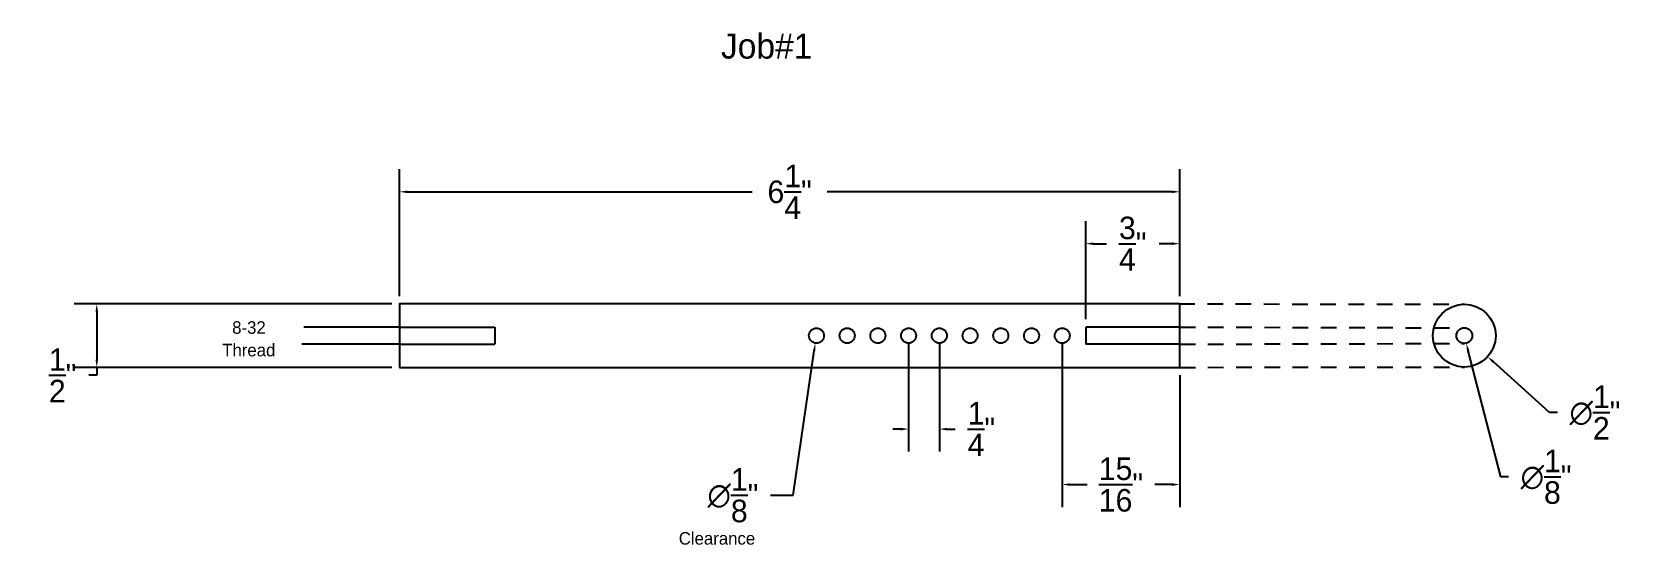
# Model space of a CAD drawing. Header units: feet. Extents: x -48.7 to -35.9, y 23.5 to 27.6.
import ezdxf

# ---------------------------------------------------------------- set-up
doc = ezdxf.new("R2010")
doc.units = ezdxf.units.FT
doc.header["$MEASUREMENT"] = 0
doc.linetypes.add('HIDDEN2', pattern=[0.1875, 0.125, -0.0625])
doc.layers.get('0').update_dxf_attribs({"color": 1})
doc.layers.add('Dimensions', color=133, linetype='Continuous')
doc.layers.add('Dotted lines', color=11, linetype='HIDDEN2')
doc.dimstyles.get("Standard").update_dxf_attribs({"dimtxt": 0.18, "dimasz": 0.0625, "dimexe": 0.18, "dimexo": 0.0625, "dimgap": 0.09, "dimtad": 0, "dimtih": 1, "dimtoh": 1, "dimdec": 4, "dimzin": 0, "dimdsep": 46, "dimlunit": 4, "dimtxsty": 'Standard', "dimcen": 0, "dimadec": 0, "dimazin": 0, "dimtfac": 1, "dimtdec": 4, "dimtofl": 0, "dimtmove": 0, "dimatfit": 3, "dimfxl": 1, "dimtolj": 1, "dimtzin": 0, "dimarcsym": 0})

# ---------------------------------------------------------------- blocks, each defined once
blk = doc.blocks.new('*D1')
at = {"layer": 'Defpoints', "color": 0}
for p in [(-39.578, 26.287), (-45.799, 25.393), (-39.578, 25.393)]:
    blk.add_point(p, dxfattribs=at)
at = {"layer": 'Dimensions', "color": 0, "lineweight": -2}
for p, q in [((-45.799, 25.455), (-45.799, 26.467)), ((-39.578, 25.455), (-39.578, 26.467)), ((-45.737, 26.287), (-42.989, 26.287)), ((-39.641, 26.287), (-42.389, 26.287))]:
    blk.add_line(p, q, dxfattribs=at)
at = {"layer": 'Dimensions', "color": 0}
for points in [[(-45.737, 26.297), (-45.737, 26.276), (-45.799, 26.287)], [(-39.641, 26.297), (-39.641, 26.276), (-39.578, 26.287)]]:
    blk.add_solid(points, dxfattribs=at)
at = {"layer": 'Dimensions', "color": 0, "insert": (-42.689, 26.287), "char_height": 0.18, "attachment_point": 5}
blk.add_mtext('\\A1;6{\\H1.000000x;\\S1/4;}"', dxfattribs=at)
blk = doc.blocks.new('*D2')
at = {"layer": 'Defpoints', "color": 0}
for p in [(-42.466, 25.199), (-42.484, 25.081)]:
    blk.add_point(p, dxfattribs=at)
at = {"layer": 'Dimensions', "color": 0, "lineweight": -2}
for p, q in [((-42.661, 23.868), (-42.493, 25.019)), ((-42.841, 23.868), (-42.661, 23.868))]:
    blk.add_line(p, q, dxfattribs=at)
at = {"layer": 'Dimensions', "color": 0}
blk.add_solid([(-42.503, 25.02), (-42.483, 25.017), (-42.484, 25.081)], dxfattribs=at)
at = {"layer": 'Dimensions', "color": 0, "insert": (-43.141, 23.868), "char_height": 0.18, "attachment_point": 5}
blk.add_mtext('\\A1;∅{\\H1.000000x;\\S1/8;}"', dxfattribs=at)
blk = doc.blocks.new('*D3')
at = {"layer": 'Defpoints', "color": 0}
for p in [(-41.74, 25.14), (-41.495, 25.14), (-41.495, 24.395)]:
    blk.add_point(p, dxfattribs=at)
at = {"layer": 'Dimensions', "color": 0, "lineweight": -2}
for p, q in [((-41.74, 25.077), (-41.74, 24.215)), ((-41.495, 25.077), (-41.495, 24.215)), ((-41.803, 24.395), (-41.865, 24.395)), ((-41.433, 24.395), (-41.37, 24.395))]:
    blk.add_line(p, q, dxfattribs=at)
at = {"layer": 'Dimensions', "color": 0}
for points in [[(-41.803, 24.405), (-41.803, 24.384), (-41.74, 24.395)], [(-41.433, 24.405), (-41.433, 24.384), (-41.495, 24.395)]]:
    blk.add_solid(points, dxfattribs=at)
at = {"layer": 'Dimensions', "color": 0, "insert": (-41.16, 24.395), "char_height": 0.18, "attachment_point": 5}
blk.add_mtext('\\A1;{\\H1.000000x;\\S1/4;}"', dxfattribs=at)
blk = doc.blocks.new('*D4')
at = {"layer": 'Defpoints', "color": 0}
for p in [(-40.515, 25.14), (-39.578, 24.887), (-39.578, 23.953)]:
    blk.add_point(p, dxfattribs=at)
at = {"layer": 'Dimensions', "color": 0, "lineweight": -2}
for p, q in [((-40.515, 25.077), (-40.515, 23.773)), ((-39.578, 24.824), (-39.578, 23.773)), ((-40.453, 23.953), (-40.317, 23.953)), ((-39.641, 23.953), (-39.777, 23.953))]:
    blk.add_line(p, q, dxfattribs=at)
at = {"layer": 'Dimensions', "color": 0}
for points in [[(-40.453, 23.963), (-40.453, 23.942), (-40.515, 23.953)], [(-39.641, 23.963), (-39.641, 23.942), (-39.578, 23.953)]]:
    blk.add_solid(points, dxfattribs=at)
at = {"layer": 'Dimensions', "color": 0, "insert": (-40.047, 23.953), "char_height": 0.18, "attachment_point": 5}
blk.add_mtext('\\A1;{\\H1.000000x;\\S15/16;}"', dxfattribs=at)
blk = doc.blocks.new('*D5')
at = {"layer": 'Defpoints', "color": 0}
for p in [(-37.495, 25.307), (-37.123, 24.972)]:
    blk.add_point(p, dxfattribs=at)
at = {"layer": 'Dimensions', "color": 0, "lineweight": -2}
for p, q in [((-36.629, 24.527), (-37.077, 24.931)), ((-36.567, 24.527), (-36.629, 24.527))]:
    blk.add_line(p, q, dxfattribs=at)
at = {"layer": 'Dimensions', "color": 0}
blk.add_solid([(-37.07, 24.938), (-37.084, 24.923), (-37.123, 24.972)], dxfattribs=at)
at = {"layer": 'Dimensions', "color": 0, "insert": (-36.267, 24.527), "char_height": 0.18, "attachment_point": 5}
blk.add_mtext('\\A1;∅{\\H1.000000x;\\S1/2;}"', dxfattribs=at)
blk = doc.blocks.new('*D6')
at = {"layer": 'Defpoints', "color": 0}
for p in [(-37.325, 25.2), (-37.293, 25.079)]:
    blk.add_point(p, dxfattribs=at)
at = {"layer": 'Dimensions', "color": 0, "lineweight": -2}
for p, q in [((-37.019, 24.015), (-37.278, 25.019)), ((-36.957, 24.015), (-37.019, 24.015))]:
    blk.add_line(p, q, dxfattribs=at)
at = {"layer": 'Dimensions', "color": 0}
blk.add_solid([(-37.268, 25.021), (-37.288, 25.016), (-37.293, 25.079)], dxfattribs=at)
at = {"layer": 'Dimensions', "color": 0, "insert": (-36.657, 24.015), "char_height": 0.18, "attachment_point": 5}
blk.add_mtext('\\A1;∅{\\H1.000000x;\\S1/8;}"', dxfattribs=at)
blk = doc.blocks.new('*D7')
at = {"layer": 'Defpoints', "color": 0}
for p in [(-45.799, 25.393), (-48.214, 24.887), (-45.799, 24.887)]:
    blk.add_point(p, dxfattribs=at)
at = {"layer": 'Dimensions', "color": 0, "lineweight": -2}
for p, q in [((-45.862, 25.393), (-48.394, 25.393)), ((-48.214, 25.33), (-48.214, 24.949)), ((-45.862, 24.887), (-48.394, 24.887)), ((-48.214, 24.887), (-48.214, 24.824)), ((-48.214, 24.824), (-48.276, 24.824))]:
    blk.add_line(p, q, dxfattribs=at)
at = {"layer": 'Dimensions', "color": 0}
for points in [[(-48.224, 25.33), (-48.204, 25.33), (-48.214, 25.393)], [(-48.224, 24.949), (-48.204, 24.949), (-48.214, 24.887)]]:
    blk.add_solid(points, dxfattribs=at)
at = {"layer": 'Dimensions', "color": 0, "insert": (-48.486, 24.824), "char_height": 0.18, "attachment_point": 5}
blk.add_mtext('\\A1;{\\H1.000000x;\\S1/2;}"', dxfattribs=at)
blk = doc.blocks.new('*D8')
at = {"layer": 'Defpoints', "color": 0}
for p in [(-40.328, 25.873), (-39.578, 25.455), (-40.328, 25.208)]:
    blk.add_point(p, dxfattribs=at)
at = {"layer": 'Dimensions', "color": 0, "lineweight": -2}
for p, q in [((-40.328, 25.27), (-40.328, 26.053)), ((-39.578, 25.518), (-39.578, 26.053)), ((-40.266, 25.873), (-40.163, 25.873)), ((-39.641, 25.873), (-39.743, 25.873))]:
    blk.add_line(p, q, dxfattribs=at)
at = {"layer": 'Dimensions', "color": 0}
for points in [[(-40.266, 25.884), (-40.266, 25.863), (-40.328, 25.873)], [(-39.641, 25.884), (-39.641, 25.863), (-39.578, 25.873)]]:
    blk.add_solid(points, dxfattribs=at)
at = {"layer": 'Dimensions', "color": 0, "insert": (-39.953, 25.873), "char_height": 0.18, "attachment_point": 5}
blk.add_mtext('\\A1;{\\H1.000000x;\\S3/4;}"', dxfattribs=at)

msp = doc.modelspace()

# ---------------------------------------------------------------- linework, layer by layer
for p, q in [((-45.79946, 25.20787), (-45.03971, 25.20787)), ((-45.03971, 25.20787), (-45.03971, 25.07187)), ((-39.57816, 25.20787), (-40.32816, 25.20787)), ((-40.32816, 25.20787), (-40.32816, 25.07187)), ((-45.79946, 25.07187), (-45.03971, 25.07187)), ((-39.57816, 25.07187), (-40.32816, 25.07187))]:
    msp.add_line(p, q)
msp.add_lwpolyline([(-45.79946, 24.88692), (-39.57816, 24.88692), (-39.57816, 25.39283), (-45.79946, 25.39283)], close=True)
for centre, radius in [((-37.30897, 25.13987), 0.25), ((-42.47516, 25.13987), 0.06), ((-42.23016, 25.13987), 0.06), ((-41.98516, 25.13987), 0.06), ((-41.74016, 25.13987), 0.06), ((-41.49516, 25.13987), 0.06), ((-41.25016, 25.13987), 0.06), ((-41.00516, 25.13987), 0.06), ((-40.76016, 25.13987), 0.06), ((-40.51516, 25.13987), 0.06), ((-37.30897, 25.13987), 0.0625)]:
    msp.add_circle(centre, radius)
at = {"layer": 'Dimensions'}
for p, q in [((-45.79946, 25.20787), (-46.56391, 25.20787)), ((-45.79946, 25.07187), (-46.57918, 25.07187))]:
    msp.add_line(p, q, dxfattribs=at)
at = {"layer": 'Dotted lines'}
for p, q in [((-39.58276, 25.39339), (-37.30858, 25.38987)), ((-39.57816, 25.20787), (-37.30881, 25.20237)), ((-39.57816, 25.07187), (-37.30881, 25.07737)), ((-39.57816, 24.88692), (-37.30864, 24.88987))]:
    msp.add_line(p, q, dxfattribs=at)

# ---------------------------------------------------------------- texts
at = {"layer": 'Defpoints'}
msp.add_text('Job#1', height=0.2, dxfattribs=at).set_placement((-43.23669, 27.34901))
at = {"layer": 'Dimensions'}
for s, p in [('8-32', (-47.13427, 25.1547)), ('Thread', (-47.2135, 24.97474)), ('Clearance', (-43.57325, 23.47346))]:
    msp.add_text(s, height=0.1, dxfattribs=at).set_placement(p)

# ---------------------------------------------------------------- dimensions: what is measured, and where the dimension line sits
for base, p1, p2, picture, middle in [((-39.57816, 26.28652), (-45.79946, 25.39283), (-39.57816, 25.39283), '*D1', (-42.68881, 26.28652)), ((-40.32816, 25.8732), (-39.57816, 25.45533), (-40.32816, 25.20787), '*D8', (-39.95316, 25.8732)), ((-41.49516, 24.39462), (-41.74016, 25.13987), (-41.49516, 25.13987), '*D3', (-41.16016, 24.39462)), ((-39.57816, 23.9526), (-40.51516, 25.13987), (-39.57816, 24.88692), '*D4', (-40.04666, 23.9526))]:
    dim = msp.add_linear_dim(base=base, p1=p1, p2=p2, dimstyle='Standard', dxfattribs=at)
    dim.commit()
    dim.dimension.update_dxf_attribs({"geometry": picture, "text_midpoint": middle})
dim = msp.add_linear_dim(base=(-48.21398, 24.88692), p1=(-45.79946, 25.39283), p2=(-45.79946, 24.88692), angle=90, dimstyle='Standard', dxfattribs=at)
dim.commit()
dim.dimension.update_dxf_attribs({"geometry": '*D7', "text_midpoint": (-48.48648, 24.82442)})
for p1, p2, picture, middle in [((-37.49463, 25.3073), (-37.12331, 24.97245), '*D5', (-36.26694, 24.5271)), ((-42.46649, 25.19924), (-42.48384, 25.0805), '*D2', (-43.14094, 23.86847)), ((-37.32455, 25.2004), (-37.29338, 25.07935), '*D6', (-36.65683, 24.01514))]:
    dim = msp.add_diameter_dim_2p(p1=p1, p2=p2, dimstyle='Standard', dxfattribs=at)
    dim.commit()
    dim.dimension.update_dxf_attribs({"geometry": picture, "text_midpoint": middle, "dimtype": 163})

doc.saveas('drawing.dxf')
